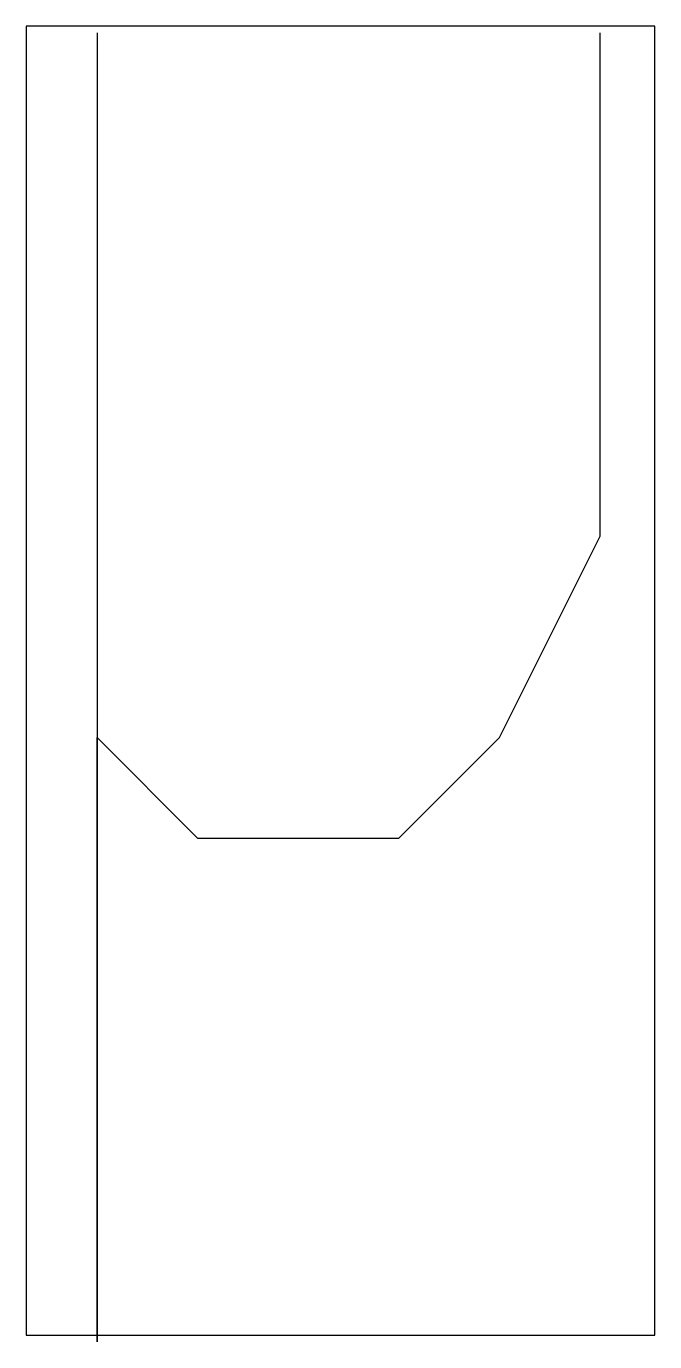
# Model space of a CAD drawing. Extents: x 0 to 19.2, y -0.2 to 40.
import ezdxf

# ---------------------------------------------------------------- set-up
doc = ezdxf.new("R2010")
doc.units = 0
doc.header["$MEASUREMENT"] = 0
doc.layers.get('0').update_dxf_attribs({"linetype": 'CONTINUOUS'})

msp = doc.modelspace()

# ---------------------------------------------------------------- linework, layer by layer
at = {"color": 0}
for p, q in [((2.165, 39.804), (2.165, -0.196)), ((17.55, 24.42), (17.55, 39.804)), ((14.473, 18.266), (17.55, 24.42)), ((2.165, -0.196), (2.165, 18.266)), ((2.165, 18.266), (5.242, 15.189)), ((11.396, 15.189), (14.473, 18.266)), ((5.242, 15.189), (11.396, 15.189))]:
    msp.add_line(p, q, dxfattribs=at)
at = {"linetype": 'CONTINUOUS'}
msp.add_lwpolyline([(0, 0), (19.222, 0), (19.222, 40), (0, 40)], close=True, dxfattribs=at)

doc.saveas('drawing.dxf')
